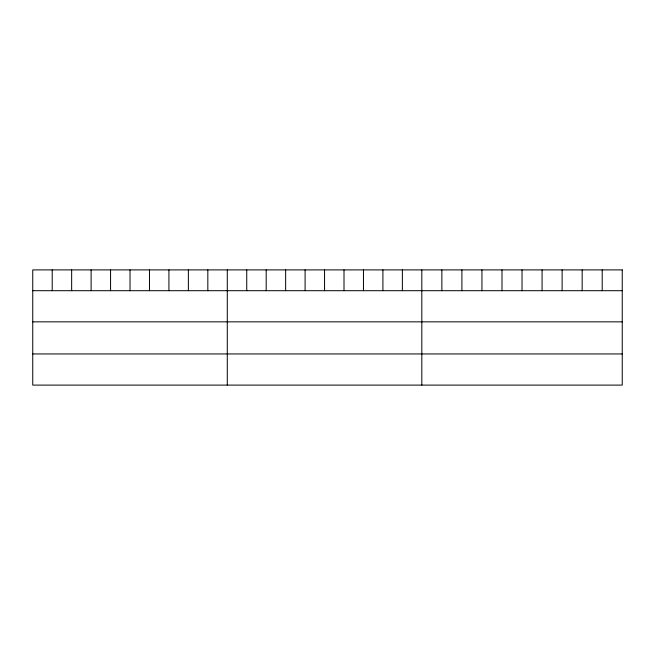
<?xml version="1.0" encoding="UTF-8"?>
<svg xmlns="http://www.w3.org/2000/svg" width="655" height="655" viewBox="0 0 655 655"><rect width="100%" height="100%" fill="white"/><g stroke="black" fill="none" stroke-linecap="round" stroke-linejoin="round"><path stroke-width="0.98" d="M32.75 290.697L622.25 290.697M32.75 321.851L622.25 321.851M32.75 353.946L622.25 353.946M602.207 269.901L602.207 290.697M582.164 269.901L582.164 290.697M562.121 269.901L562.121 290.697M542.078 269.901L542.078 290.697M522.035 269.901L522.035 290.697M501.992 269.901L501.992 290.697M481.949 269.901L481.949 290.697M461.906 269.901L461.906 290.697M441.863 269.901L441.863 290.697M421.82 269.901L421.82 385.099M402.366 269.901L402.366 290.697M382.913 269.901L382.913 290.697M363.459 269.901L363.459 290.697M344.006 269.901L344.006 290.697M324.552 269.901L324.552 290.697M305.099 269.901L305.099 290.697M285.645 269.901L285.645 290.697M266.192 269.901L266.192 290.697M246.739 269.901L246.739 290.697M227.285 269.901L227.285 385.099M207.832 269.901L207.832 290.697M188.378 269.901L188.378 290.697M168.924 269.901L168.924 290.697M149.471 269.901L149.471 290.697M130.018 269.901L130.018 290.697M110.564 269.901L110.564 290.697M91.111 269.901L91.111 290.697M71.657 269.901L71.657 290.697M52.203 269.901L52.203 290.697M622.25 269.901L32.75 269.901L32.75 385.099L622.25 385.099L622.25 269.901"/></g></svg>
